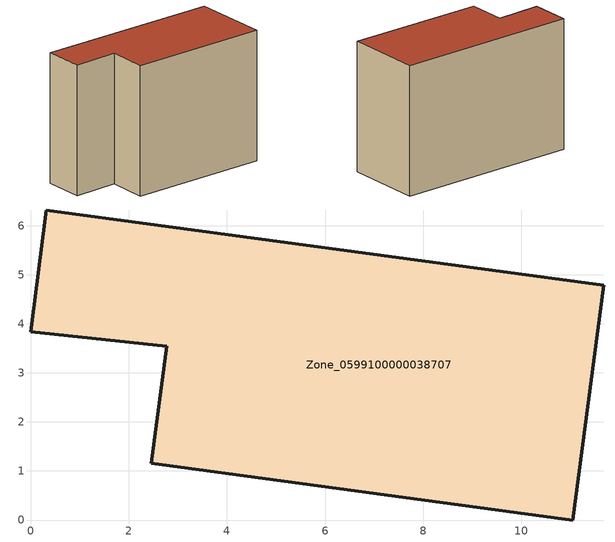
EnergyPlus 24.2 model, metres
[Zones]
Zone_0599100000038707
 floor ground (C_G): 0.32,6.32 11.68,4.78 11.05,0 2.46,1.16 2.78,3.54 0,3.83 z0
 wall outside (C_F): 11.68,4.78 0.32,6.32 0,3.83 2.78,3.54 2.46,1.16 11.05,0 11.68,4.78 z0:8.14
 roof outside (C_R): 11.05,0 11.68,4.78 0.32,6.32 0,3.83 2.78,3.54 2.46,1.16 z8.14
[BUILDING]
Pand.0599100000038707: North Axis=0; Terrain=City; Loads Convergence Tolerance Value=0.04; Temperature Convergence Tolerance Value=0.4; Solar Distribution=FullExterior; Maximum Number of Warmup Days=25; Minimum Number of Warmup Days=1
[Site:Location]
Rotterdam.The.Hague.AP_ZH_NLD Design_Conditions: Latitude=51.96; Longitude=4.45; Time Zone=1; Elevation=-4.5
[SITE:GROUNDTEMPERATURE:BUILDINGSURFACE]
18, 18, 18, 18, 18, 18, 18, 18, 18, 18, 18, 18
[MATERIAL] Thermal Absorptance=0.9; Solar Absorptance=0.7; Visible Absorptance=0.7
Name | Roughness | Thickness | Conductivity | Density | Specific Heat
G.TI.1946 | MediumSmooth | 0.15 | 1 | 540 | 1210
F.TI.1946 | Rough | 0.3 | 0.857143 | 1920 | 840
R.TI.1946 | MediumRough | 0.2 | 0.1 | 1500 | 1000
[CONSTRUCTION]
C_G: G.TI.1946
C_F: F.TI.1946
C_R: R.TI.1946
[ZONE]
Zone_0599100000038707: Type=1; Multiplier=1; Ceiling Height=Autocalculate; Volume=Autocalculate; Floor Area=autocalculate; Part of Total Floor Area=Yes
[ZONEINFILTRATION:DESIGNFLOWRATE]
Infil_Zone_0599100000038707: Zone or ZoneList or Space or SpaceList=Zone_0599100000038707; Schedule=AlwaysOn; Design Flow Rate Calculation Method=Flow/Area; Flow Rate per Floor Area=0.003; Constant Term Coefficient=1; Temperature Term Coefficient=0; Velocity Term Coefficient=0; Velocity Squared Term Coefficient=0
[HVACTEMPLATE:ZONE:IDEALLOADSAIRSYSTEM]
Zone_0599100000038707: Maximum Heating Supply Air Temperature=50; Minimum Cooling Supply Air Temperature=13; Maximum Heating Supply Air Humidity Ratio=0.0156; Minimum Cooling Supply Air Humidity Ratio=0.0077; Heating Limit=NoLimit; Cooling Limit=NoLimit; Dehumidification Control Type=ConstantSensibleHeatRatio; Cooling Sensible Heat Ratio=0.7; Dehumidification Setpoint=60; Humidification Control Type=None; Humidification Setpoint=30; Outdoor Air Method=None; Outdoor Air Flow Rate per Person=0.00944; Outdoor Air Flow Rate per Zone Floor Area=0; Outdoor Air Flow Rate per Zone=0; Demand Controlled Ventilation Type=None; Outdoor Air Economizer Type=NoEconomizer; Heat Recovery Type=None; Sensible Heat Recovery Effectiveness=0.7; Latent Heat Recovery Effectiveness=0.65
[ZONECONTROL:THERMOSTAT]
ThermostatControl_Zone_0599100000038707: Zone or ZoneList=Zone_0599100000038707; Control Type Schedule=DualSetpointControlType; Control 1=Thermostat_Zone_0599100000038707; Temperature Difference Between Cutout And Setpoint=0
[THERMOSTATSETPOINT:DUALSETPOINT]
Thermostat_Zone_0599100000038707: Heating Setpoint Temperature Schedule=HeatingSetpoint_Zone_0599100000038707; Cooling Setpoint Temperature Schedule=CoolingSetpoint_Zone_0599100000038707
[SCHEDULE:COMPACT]
HeatingSetpoint_Zone_0599100000038707: Through: 12/31, For: AllDays, Until: 24:00, 21
CoolingSetpoint_Zone_0599100000038707: Through: 12/31, For: AllDays, Until: 24:00, 24
DualSetpointControlType: Through: 12/31, For: AllDays, Until: 24:00, 4
AlwaysOn: Through: 12/31, For: AllDays, Until: 24:00, 1
